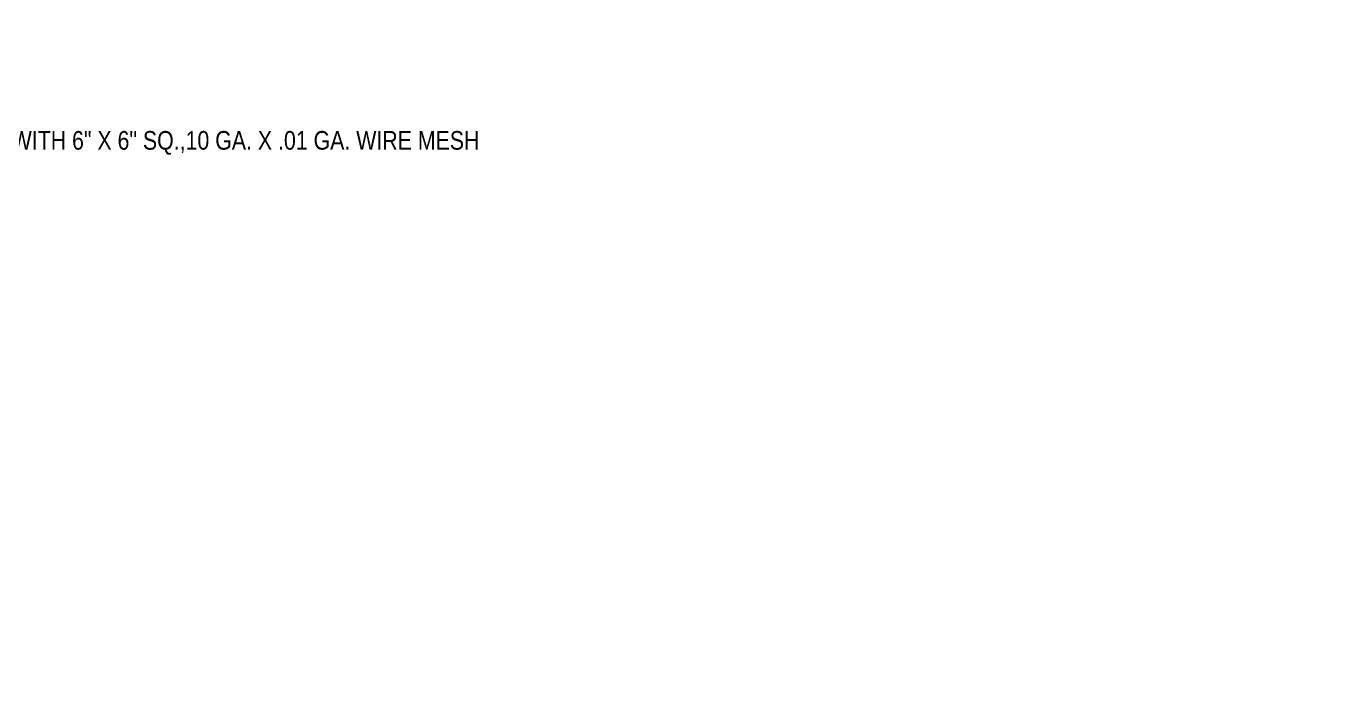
# Model space of a CAD drawing. Header units: inches. Extents: x -3859 to 7158, y 3705 to 4657.
# Drawn here: x 1072.2 to 1479, y 3758.8 to 3963.6 of the extents above; entities that cross this region are included whole.
import ezdxf
from ezdxf import colors
from ezdxf.entities.mleader import LeaderData, LeaderLine
from ezdxf.math import Vec2, Vec3

# ---------------------------------------------------------------- set-up
doc = ezdxf.new("R2010")
doc.units = ezdxf.units.IN
doc.header["$MEASUREMENT"] = 0
doc.layers.add('Dimension', color=4, linetype='Continuous', lineweight=0)
doc.styles.get("Standard").update_dxf_attribs({"font": 'ARIALN.TTF'})

msp = doc.modelspace()

# ---------------------------------------------------------------- leaders
at = {"layer": 'Dimension'}
ml = msp.add_multileader_mtext('Standard', dxfattribs=at)
ml.set_content('4" REINFORCED CONCRETE SIDEWALK WITH 6" X 6" SQ.,10 GA. X .01 GA. WIRE MESH', color=256)
ml.set_leader_properties()
ml.build(insert=Vec2(0, 0))
ml.multileader.update_dxf_attribs({"leader_type": 2, "dogleg_length": 0.12, "arrow_head_size": 5.76, "scale": 48})
ctx = ml.context
ctx.base_point, ctx.scale, ctx.char_height, ctx.arrow_head_size, ctx.landing_gap_size, ctx.plane_origin = Vec3(935.32157, 3928.23986), 48, 5.76, 5.76, 4.32, Vec3(904.34869, 3932.63353)
notes = []
notes.append((ctx, [(0, (1, 1, 0), (929.56157, 3928.23986), (1, 0), 5.76, [(0, [(911.69895, 3963.60496)], 0, [])])]))
ctx.mtext.insert, ctx.mtext.width, ctx.mtext.line_spacing_factor, ctx.mtext.flow_direction = Vec3(939.64157, 3931.16897), 129.5448175, 1.028571, 5
ml = msp.add_multileader_mtext('Standard', dxfattribs=at)
ml.set_content('SOLID WHITE LINES', color=256)
ml.set_leader_properties()
ml.build(insert=Vec2(0, 0))
ml.multileader.update_dxf_attribs({"leader_type": 2, "dogleg_length": 0.12, "arrow_head_size": 5.76, "scale": 48})
ctx = ml.context
ctx.base_point, ctx.scale, ctx.char_height, ctx.arrow_head_size, ctx.landing_gap_size, ctx.plane_origin = Vec3(-251.77071, 3763.46579), 48, 5.76, 5.76, 4.32, Vec3(-247.45071, 3767.85946)
notes.append((ctx, [(0, (1, 1, 0), (-257.53071, 3763.46579), (1, 0), 5.76, [(0, [(-251.77071, 3788.76656)], 0, [])])]))
ctx.mtext.insert, ctx.mtext.width, ctx.mtext.flow_direction = Vec3(-247.45071, 3766.39491), 64.1151061, 5
for ctx, leaders in notes:
    for number, flags, end, landing, length, lines in leaders:
        leader = LeaderData()
        leader.index, (leader.has_last_leader_line, leader.has_dogleg_vector, leader.attachment_direction) = number, flags
        leader.last_leader_point, leader.dogleg_vector, leader.dogleg_length = Vec3(end), Vec3(landing), length
        for number, points, colour, breaks in lines:
            line = LeaderLine()
            line.index, line.vertices, line.color, line.breaks = number, Vec3.list(points), colors.encode_raw_color(colour), breaks
            leader.lines.append(line)
        ctx.leaders.append(leader)

doc.saveas('drawing.dxf')
